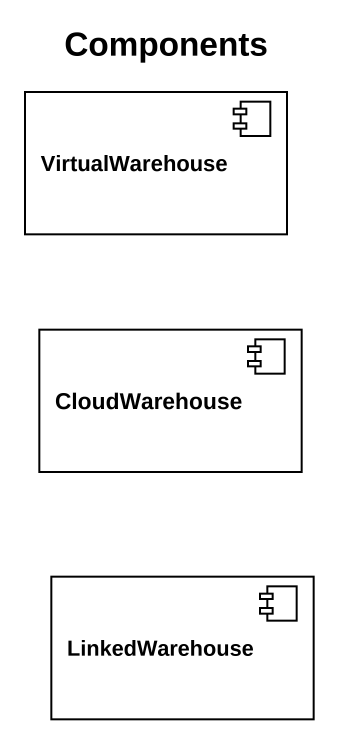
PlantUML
@startuml
title Components
component VirtualWarehouse
component CloudWarehouse
component LinkedWarehouse
@enduml
